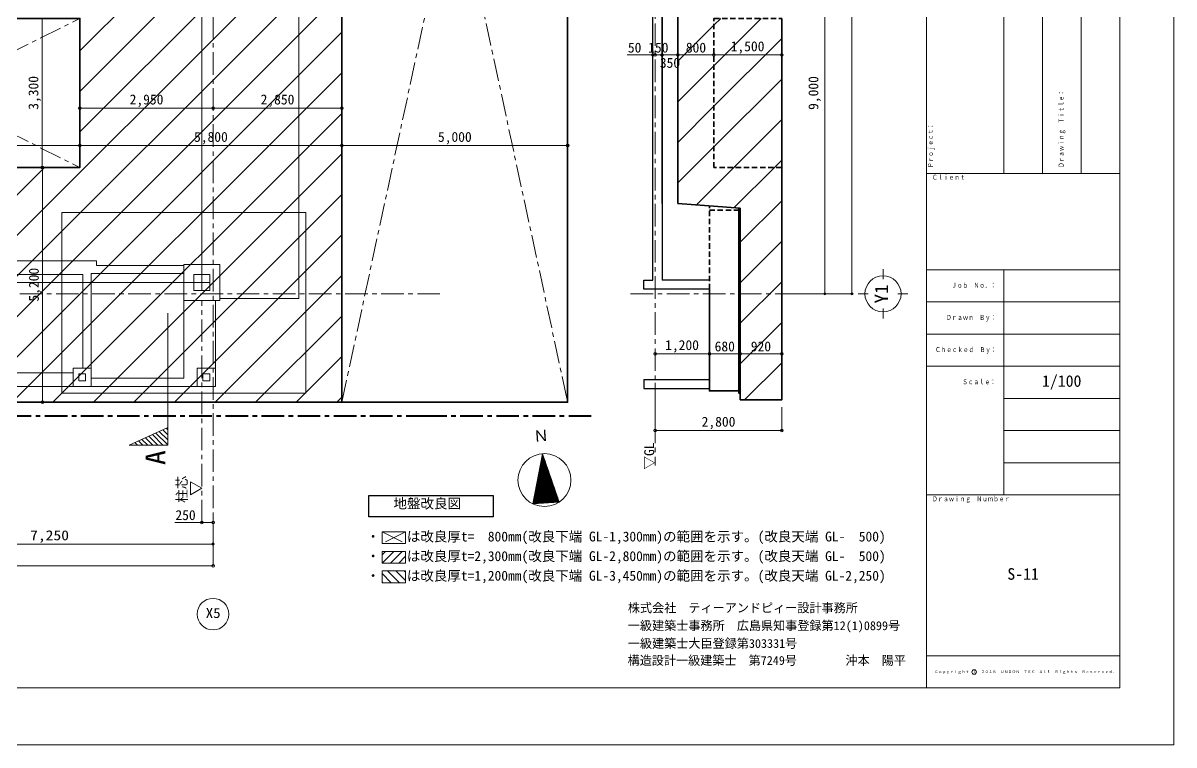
# Model space of a CAD drawing. Units: millimetres at full size, sheet at 1:100. Extents: x -138278 to 134990, y -16593 to 30671.
# Drawn here: x -104360 to -78878, y -16354 to -359 of the extents above; entities that cross this region are included whole.
import ezdxf
from ezdxf.enums import TextEntityAlignment as Align

# ---------------------------------------------------------------- set-up
doc = ezdxf.new("R2010")
doc.units = ezdxf.units.MM
doc.header["$LTSCALE"] = 100
doc.header["$PDMODE"] = 32
doc.header["$PDSIZE"] = 50
doc.linetypes.add('CHAIN1', pattern=[8, 5, -1, 1, -1])
doc.linetypes.add('DASHED1', pattern=[1.8, 1.2, -0.6])
for name, color, linetype, lineweight in [('0-0_基準線', 7, 'Continuous', 18), ('0-1_躯体', 2, 'Continuous', 35), ('0-2_間仕切り', 3, 'Continuous', 25), ('0-3_建具', 2, 'Continuous', 35), ('0-4_設備家具', 7, 'CHAIN1', 18), ('0-5_仕上げ', 4, 'Continuous', 9), ('0-7_寸法', 4, 'Continuous', 9), ('0-8_補助線', 4, 'Continuous', 9), ('0-D_防災設備', 6, 'CHAIN1', 40), ('0-F_', 7, 'Continuous', 18), ('D-0_基準線', 1, 'Continuous', 18), ('E-E_', 1, 'Continuous', 18), ('F-0_枠', 134, 'Continuous', 18), ('F-F_用紙枠', 134, 'Continuous', 18)]:
    doc.layers.add(name, color=color, linetype=linetype, lineweight=lineweight)
doc.layers.add('2-1_躯体', color=7, linetype='Continuous')
doc.layers.add('F-1_', color=7, linetype='Continuous')
doc.styles.add('ＭＳ ゴシック', font='')
doc.styles.get('ＭＳ ゴシック').set_extended_font_data('MS Gothic')

# ---------------------------------------------------------------- blocks, each defined once
blk = doc.blocks.new('_Small')
at = {"layer": 'E-E_'}
blk.add_circle((0, 0), 25, dxfattribs=at)

msp = doc.modelspace()

# ---------------------------------------------------------------- linework, layer by layer
at = {"layer": '0-0_基準線'}
for points in [[(-100576.8, -6284.2), (-100226.8, -6284.2), (-100226.8, -5934.2), (-100576.8, -5934.2)], [(-103126.8, -8284.2), (-103126.8, -8134.2), (-102976.8, -8134.2), (-102976.8, -8284.2)], [(-100376.8, -8284.2), (-100226.8, -8284.2), (-100226.8, -8134.2), (-100376.8, -8134.2)]]:
    msp.add_lwpolyline(points, close=True, dxfattribs=at)
at = {"layer": '0-1_躯体'}
for p, q in [((-88482.7, -4459.2), (-89861.9, -4359.2)), ((-88482.7, -8559.2), (-88482.7, -4459.2)), ((-88482.7, -8559.2), (-88482.7, -8709.2))]:
    msp.add_line(p, q, dxfattribs=at)
at = {"layer": '0-1_躯体', "linetype": 'DASHED1'}
for p, q in [((-89162.7, -6259.2), (-89162.7, -4421.7)), ((-89162.7, -4509.2), (-88512.7, -4509.2))]:
    msp.add_line(p, q, dxfattribs=at)
at = {"layer": '0-1_躯体', "color": 7, "lineweight": 18}
msp.add_lwpolyline([(-103501.8, -4559.2), (-98101.8, -4559.2), (-98101.8, -8559.2), (-103501.8, -8559.2)], close=True, dxfattribs=at)
at = {"layer": '0-1_躯体'}
for points in [[(-88512.7, -4457.4), (-88512.7, -8509.2), (-89162.7, -8509.2), (-89162.7, -6259.2)], [(-88482.7, -8559.2), (-88512.7, -8559.2), (-88512.7, -8509.2)]]:
    msp.add_lwpolyline(points, dxfattribs=at)
at = {"layer": '0-2_間仕切り'}
for p, q in [((-90212.7, -4359.2), (-90212.7, 4790.8)), ((-90212.7, 490.8), (-90212.7, -4359.2)), ((-90212.7, -4359.2), (-90212.7, -6059.2)), ((-89162.7, -6059.2), (-90212.7, -6059.2)), ((-89162.7, -6259.2), (-90412.7, -6259.2)), ((-90612.7, -8259.2), (-89162.7, -8259.2)), ((-90612.7, -8459.2), (-89162.7, -8459.2))]:
    msp.add_line(p, q, dxfattribs=at)
at = {"layer": '0-2_間仕切り', "color": 7, "lineweight": 18}
for p, q in [((-102731.8, -5729.2), (-100801.8, -5729.2)), ((-103031.8, -8009.2), (-103031.8, -5929.2)), ((-102851.8, -5909.2), (-100801.8, -5909.2)), ((-100801.8, -6509.2), (-100801.8, -8229.2)), ((-103251.8, -8109.2), (-118431.8, -8109.2)), ((-103031.8, -8409.2), (-118431.8, -8409.2)), ((-103031.8, -8409.2), (-103030.8, -8409.2))]:
    msp.add_line(p, q, dxfattribs=at)
at = {"layer": '0-2_間仕切り'}
for points in [[(-90412.7, -6059.2), (-90412.7, 12095.8), (-90362.7, 12095.8), (-89612.7, 12095.8), (-89612.7, 13345.8), (-90412.7, 13345.8), (-90412.7, 13690.8), (-89612.7, 13690.8)], [(-90412.7, -6259.2), (-90612.7, -6259.2), (-90612.7, -6059.2), (-90412.7, -6059.2)], [(-90612.7, -8259.2), (-90612.7, -8459.2), (-89162.7, -8459.2)]]:
    msp.add_lwpolyline(points, dxfattribs=at)
at = {"layer": '0-2_間仕切り', "color": 7, "lineweight": 18}
for points in [[(-100001.8, -6459.2), (-98251.8, -6459.2), (-98251.8, 12240.8), (-100001.8, 12240.8)], [(-120704.8, -6129.2), (-107481.8, -6129.2), (-107481.8, -5629.2), (-103031.8, -5629.2)], [(-103031.8, -5629.2), (-102731.8, -5629.2), (-102731.8, -5729.2)], [(-121517.8, -6429.2), (-107181.8, -6429.2), (-107181.8, -5929.2), (-103031.8, -5929.2)], [(-100801.8, -8229.2), (-102851.8, -8229.2), (-102851.8, -5909.2), (-100801.8, -5909.2)], [(-100101.8, -6509.2), (-100101.8, -8409.2), (-103031.8, -8409.2)]]:
    msp.add_lwpolyline(points, dxfattribs=at)
for points in [[(-100801.8, -5709.2), (-100001.8, -5709.2), (-100001.8, -6509.2), (-100801.8, -6509.2)], [(-103251.8, -8009.2), (-102851.8, -8009.2), (-102851.8, -8409.2), (-103251.8, -8409.2)], [(-100501.8, -8009.2), (-100101.8, -8009.2), (-100101.8, -8409.2), (-100501.8, -8409.2)]]:
    msp.add_lwpolyline(points, close=True, dxfattribs=at)
at = {"layer": '0-3_建具'}
for points in [[(-97301.8, -8759.2), (-97301.8, 14490.8), (-115731.4, 14490.8), (-126985.2, 1795.4), (-123651.5, -8759.2)], [(-109701.9, -259.2), (-103101.8, -259.2), (-103101.8, -3559.2), (-109701.9, -3559.2)]]:
    msp.add_lwpolyline(points, close=True, dxfattribs=at)
for points in [[(-97301.8, 14490.8), (-92301.8, 14490.8), (-92301.8, -8759.2), (-97301.8, -8759.2)], [(-89861.9, -4359.2), (-89862.7, 790.8), (-89862.7, 9940.8)], [(-88482.7, -8709.2), (-87562.7, -8709.2), (-87562.7, -259.2)]]:
    msp.add_lwpolyline(points, dxfattribs=at)
at = {"layer": '0-3_建具', "linetype": 'DASHED1'}
msp.add_lwpolyline([(-87562.7, -3559.2), (-89062.7, -3559.2), (-89062.7, -259.2), (-87562.7, -259.2)], dxfattribs=at)
at = {"layer": '0-4_設備家具'}
for p, q in [((-97301.8, -8759.2), (-92301.8, 14490.8)), ((-97301.8, 14490.8), (-92301.8, -8759.2)), ((-109701.9, -3559.2), (-103101.8, -259.2)), ((-109701.9, -259.2), (-103101.8, -3559.2)), ((-95890.1, -11629.6), (-96411.2, -11890.2)), ((-96411.2, -11629.6), (-95890.1, -11890.2))]:
    msp.add_line(p, q, dxfattribs=at)
at = {"layer": '0-5_仕上げ'}
for p, q in [((-101342.6, -9407.2), (-101155.7, -9594.1)), ((-101265.6, -9371.9), (-101155.7, -9481.8)), ((-101188.7, -9336.5), (-101155.7, -9369.6)), ((-101881, -9654.5), (-101822.6, -9713)), ((-101804.1, -9619.2), (-101710.3, -9713)), ((-101727.2, -9583.9), (-101598.1, -9713)), ((-101650.3, -9548.5), (-101485.8, -9713)), ((-101573.3, -9513.2), (-101373.6, -9713)), ((-101496.4, -9477.9), (-101261.3, -9713)), ((-101419.5, -9442.5), (-101155.7, -9706.3)), ((-92789.5, -10992.1), (-92863.9, -9934.5)), ((-92784.2, -10991.8), (-92860, -9914.4)), ((-92778.9, -10991.4), (-92855.2, -9906.9)), ((-92773.7, -10991), (-92848.5, -9926.2)), ((-92852.8, -10996.6), (-92910.6, -10175.3)), ((-92847.5, -10996.2), (-92906.7, -10155.2)), ((-92842.3, -10995.9), (-92902.8, -10135.1)), ((-92837, -10995.5), (-92898.9, -10115.1)), ((-92831.7, -10995.1), (-92895, -10095)), ((-92826.4, -10994.7), (-92891.1, -10074.9)), ((-92821.2, -10994.4), (-92887.2, -10054.9)), ((-92815.9, -10994), (-92883.3, -10034.8)), ((-92810.6, -10993.6), (-92879.4, -10014.7)), ((-92805.3, -10993.3), (-92875.5, -9994.7)), ((-92800, -10992.9), (-92871.6, -9974.6)), ((-92794.8, -10992.5), (-92867.7, -9954.6)), ((-92768.4, -10990.7), (-92841.9, -9945.5)), ((-92763.1, -10990.3), (-92835.2, -9964.9)), ((-92757.8, -10989.9), (-92828.5, -9984.2)), ((-92752.6, -10989.5), (-92821.9, -10003.5)), ((-92747.3, -10989.2), (-92815.2, -10022.8)), ((-92742, -10988.8), (-92808.6, -10042.2)), ((-92736.7, -10988.4), (-92801.9, -10061.5)), ((-92731.5, -10988.1), (-92795.2, -10080.8)), ((-92726.2, -10987.7), (-92788.6, -10100.1)), ((-92720.9, -10987.3), (-92781.9, -10119.4)), ((-92715.6, -10986.9), (-92775.3, -10138.7)), ((-92710.4, -10986.6), (-92768.6, -10158.1)), ((-92705.1, -10986.2), (-92761.9, -10177.4)), ((-92921.4, -11001.4), (-92961.2, -10436.1)), ((-92916.1, -11001), (-92957.3, -10416)), ((-92910.9, -11000.7), (-92953.4, -10395.9)), ((-92905.6, -11000.3), (-92949.5, -10375.9)), ((-92900.3, -10999.9), (-92945.6, -10355.8)), ((-92895, -10999.6), (-92941.7, -10335.8)), ((-92889.8, -10999.2), (-92937.8, -10315.7)), ((-92884.5, -10998.8), (-92933.9, -10295.6)), ((-92879.2, -10998.4), (-92930, -10275.6)), ((-92873.9, -10998.1), (-92926.1, -10255.5)), ((-92868.7, -10997.7), (-92922.2, -10235.4)), ((-92863.4, -10997.3), (-92918.3, -10215.4)), ((-92858.1, -10997), (-92914.5, -10195.3)), ((-92699.8, -10985.8), (-92755.3, -10196.7)), ((-92694.5, -10985.5), (-92748.6, -10216)), ((-92689.2, -10985.1), (-92742, -10235.4)), ((-92684, -10984.7), (-92735.3, -10254.7)), ((-92678.7, -10984.4), (-92728.6, -10274)), ((-92673.4, -10984), (-92722, -10293.3)), ((-92668.1, -10983.6), (-92715.3, -10312.7)), ((-92662.9, -10983.2), (-92708.6, -10332)), ((-92657.6, -10982.9), (-92702, -10351.3)), ((-92652.3, -10982.5), (-92695.3, -10370.6)), ((-92647, -10982.1), (-92688.7, -10389.9)), ((-92641.8, -10981.8), (-92682, -10409.2)), ((-92636.5, -10981.4), (-92675.3, -10428.6)), ((-92990, -11006.2), (-93011.8, -10696.9)), ((-92984.7, -11005.9), (-93007.9, -10676.8)), ((-92979.5, -11005.5), (-93004, -10656.8)), ((-92974.2, -11005.1), (-93000.1, -10636.7)), ((-92968.9, -11004.8), (-92996.2, -10616.6)), ((-92963.6, -11004.4), (-92992.3, -10596.6)), ((-92958.3, -11004), (-92988.4, -10576.5)), ((-92953.1, -11003.6), (-92984.5, -10556.4)), ((-92947.8, -11003.3), (-92980.6, -10536.4)), ((-92942.5, -11002.9), (-92976.7, -10516.3)), ((-92937.2, -11002.5), (-92972.8, -10496.3)), ((-92932, -11002.2), (-92968.9, -10476.2)), ((-92926.7, -11001.8), (-92965.1, -10456.1)), ((-92631.2, -10981), (-92668.7, -10447.9)), ((-92625.9, -10980.6), (-92662, -10467.2)), ((-92620.7, -10980.3), (-92655.4, -10486.6)), ((-92615.4, -10979.9), (-92648.7, -10505.9)), ((-92610.1, -10979.5), (-92642, -10525.2)), ((-92604.8, -10979.2), (-92635.4, -10544.5)), ((-92599.5, -10978.8), (-92628.7, -10563.8)), ((-92594.3, -10978.4), (-92622.1, -10583.2)), ((-92589, -10978), (-92615.4, -10602.5)), ((-92583.7, -10977.7), (-92608.7, -10621.8)), ((-92578.4, -10977.3), (-92602.1, -10641.1)), ((-92573.2, -10976.9), (-92595.4, -10660.5)), ((-92567.9, -10976.6), (-92588.8, -10679.8)), ((-92562.6, -10976.2), (-92582.1, -10699.1)), ((-93053.3, -11010.7), (-93058.5, -10937.7)), ((-93048.1, -11010.3), (-93054.6, -10917.6)), ((-93042.8, -11009.9), (-93050.7, -10897.5)), ((-93037.5, -11009.6), (-93046.8, -10877.5)), ((-93032.2, -11009.2), (-93042.9, -10857.4)), ((-93026.9, -11008.8), (-93039, -10837.3)), ((-93021.7, -11008.5), (-93035.1, -10817.2)), ((-93016.4, -11008.1), (-93031.2, -10797.2)), ((-93011.1, -11007.7), (-93027.3, -10777.1)), ((-93005.8, -11007.3), (-93023.4, -10757.1)), ((-93000.6, -11007), (-93019.5, -10737)), ((-92995.3, -11006.6), (-93015.7, -10717)), ((-92557.3, -10975.8), (-92575.4, -10718.4)), ((-92552.1, -10975.4), (-92568.8, -10737.7)), ((-92546.8, -10975.1), (-92562.1, -10757)), ((-92541.5, -10974.7), (-92555.4, -10776.4)), ((-92536.2, -10974.3), (-92548.8, -10795.7)), ((-92530.9, -10974), (-92542.1, -10815)), ((-92525.7, -10973.6), (-92535.5, -10834.3)), ((-92520.4, -10973.2), (-92528.8, -10853.7)), ((-92515.1, -10972.9), (-92522.1, -10873)), ((-92509.8, -10972.5), (-92515.5, -10892.3)), ((-92504.6, -10972.1), (-92508.8, -10911.6)), ((-92499.3, -10971.7), (-92502.2, -10931)), ((-92494, -10971.4), (-92495.5, -10950.2)), ((-93069.2, -11011.8), (-93070.1, -10997.9)), ((-93063.9, -11011.4), (-93066.2, -10977.7)), ((-93058.6, -11011.1), (-93062.4, -10957.7)), ((-96411.2, -12142.4), (-96332.7, -12063.9)), ((-96409, -12324.5), (-96148.4, -12063.9)), ((-96224.8, -12324.5), (-95964.2, -12063.9)), ((-96040.5, -12324.5), (-95890.1, -12174)), ((-96411.2, -12558.5), (-96211, -12758.8)), ((-96287.3, -12498.2), (-96026.7, -12758.8)), ((-96103.1, -12498.2), (-95890.1, -12711.2)), ((-95918.8, -12498.2), (-95890.1, -12526.9)), ((-96411.2, -12742.8), (-96395.2, -12758.8))]:
    msp.add_line(p, q, dxfattribs=at)
at = {"layer": '0-5_仕上げ', "color": 7, "lineweight": 18}
for p, q in [((-92857.3, -9900.7), (-92488.3, -10971)), ((-96411.2, -11629.6), (-96411.2, -11890.2)), ((-96411.2, -11629.6), (-95890.1, -11629.6)), ((-95890.1, -11629.6), (-95890.1, -11890.2)), ((-96411.2, -11890.2), (-95890.1, -11890.2)), ((-96411.2, -12063.9), (-96411.2, -12324.5)), ((-96411.2, -12063.9), (-95890.1, -12063.9)), ((-95890.1, -12063.9), (-95890.1, -12324.5)), ((-96411.2, -12324.5), (-95890.1, -12324.5)), ((-96411.2, -12498.2), (-96411.2, -12758.8)), ((-96411.2, -12498.2), (-95890.1, -12498.2)), ((-96411.2, -12758.8), (-96411.2, -12498.2)), ((-96411.2, -12498.2), (-95890.1, -12498.2)), ((-95890.1, -12498.2), (-95890.1, -12758.8)), ((-95890.1, -12758.8), (-95890.1, -12498.2)), ((-96411.2, -12758.8), (-95890.1, -12758.8)), ((-96411.2, -12758.8), (-95890.1, -12758.8))]:
    msp.add_line(p, q, dxfattribs=at)
at = {"layer": '0-5_仕上げ'}
msp.add_lwpolyline([(-101155.7, -6787.7), (-101155.7, -9713), (-102008.3, -9713), (-101155.7, -9321.4)], dxfattribs=at)
at = {"layer": '0-5_仕上げ', "color": 7, "lineweight": 18}
msp.add_lwpolyline([(-92857.3, -9900.7), (-93072.9, -11012.1), (-92488.3, -10971)], dxfattribs=at)
at = {"layer": '0-5_仕上げ', "color": 3, "lineweight": 25}
msp.add_lwpolyline([(-96706.3, -10829.7), (-93949, -10829.7), (-93949, -11299.5), (-96706.3, -11299.5)], close=True, dxfattribs=at)
at = {"layer": '0-5_仕上げ', "color": 7, "lineweight": 18}
msp.add_circle((-92816.2, -10485.3), 586, dxfattribs=at)
at = {"layer": '0-7_寸法', "color": 7, "lineweight": 18}
for p, q in [((-86007.3, 13590.8), (-86007.3, -6359.2)), ((-86607.3, 2640.8), (-86607.3, -6359.2)), ((-86007.3, -6359.2), (-87613.4, -6359.2))]:
    msp.add_line(p, q, dxfattribs=at)
at = {"layer": '0-7_寸法'}
for p, q in [((-103937.4, -3559.2), (-103937.4, -259.2)), ((-90412.7, -1067.6), (-90985.3, -1067.6)), ((-90362.7, -1067.6), (-90212.7, -1067.6)), ((-90362.7, -1067.6), (-90242.7, -1067.6)), ((-90212.7, -1067.6), (-89862.5, -1067.6)), ((-89862.5, -1070.2), (-89862.5, -1067.6)), ((-89862.5, -1070.2), (-89862.5, -1067.6)), ((-89862.5, -1067.6), (-89062.7, -1067.6)), ((-89062.7, -1062.3), (-89062.7, -1067.6)), ((-100151.8, -2246.2), (-103101.8, -2246.2)), ((-97301.8, -2246.2), (-100151.8, -2246.2)), ((-109701.9, -3074.8), (-103101.8, -3074.8)), ((-103101.8, -3074.8), (-97301.8, -3074.8)), ((-97301.8, -3074.8), (-92301.8, -3074.8)), ((-103928.2, -8759.2), (-103928.2, -3559.2)), ((-89162.7, -7687.4), (-90362.7, -7687.4)), ((-89162.7, -7687.4), (-88482.7, -7687.4)), ((-88482.7, -7687.4), (-87562.7, -7687.4)), ((-90362.7, -8332.2), (-90362.7, -9384.8)), ((-87562.7, -8869.9), (-87562.7, -9384.8)), ((-87562.7, -9384.8), (-90362.7, -9384.8)), ((-107401.8, -11904.1), (-100151.8, -11904.1)), ((-100151.8, -11904.1), (-100151.8, -12383.6)), ((-100151.8, -12383.6), (-125275.3, -12383.6))]:
    msp.add_line(p, q, dxfattribs=at)
for points in [[(-89062.7, -1062.3), (-89062.7, -1067.6), (-87562.7, -1067.6)], [(-100151.8, -11278.2), (-100151.8, -11424.6), (-100401.8, -11424.6), (-101001.7, -11424.6)]]:
    msp.add_lwpolyline(points, dxfattribs=at)
at = {"layer": '0-7_寸法', "color": 1, "lineweight": 18}
for centre in [(-90412.7, -1067.6), (-90362.7, -1067.6), (-90362.7, -1067.6), (-90212.7, -1067.6), (-89862.5, -1067.6), (-89062.7, -1067.6), (-89062.7, -1067.6), (-87562.7, -1067.6), (-90362.7, -7687.4), (-89162.7, -7687.4), (-89162.7, -7687.4), (-88482.7, -7687.4), (-88482.7, -7687.4), (-87562.7, -7687.4), (-90362.7, -9384.8), (-87562.7, -9384.8)]:
    msp.add_circle(centre, 30, dxfattribs=at)
at = {"layer": '0-7_寸法', "color": 6}
for p in [(-86607.3, -6359.2), (-86007.3, -6359.2)]:
    msp.add_point(p, dxfattribs=at)
at = {"layer": '0-7_寸法', "color": 7}
msp.add_point((-100151.8, -11904.1), dxfattribs=at)
at = {"layer": '0-8_補助線'}
for p, q in [((-103101.8, -977.2), (-97301.8, 4822.8)), ((-103101.8, -1875.2), (-97301.8, 3924.8)), ((-103101.8, -2773.2), (-97301.8, 3026.8)), ((-108189.8, -8759.2), (-97301.8, 2128.8)), ((-107291.7, -8759.2), (-97301.8, 1230.7)), ((-106393.7, -8759.2), (-97301.8, 332.7)), ((-89862.4, -1208.2), (-89062.7, -408.4)), ((-89062.7, -408.4), (-88913.5, -259.2)), ((-89062.7, -1306.5), (-88015.4, -259.2)), ((-105495.7, -8759.2), (-97301.8, -565.3)), ((-104597.7, -8759.2), (-97301.8, -1463.3)), ((-89862.3, -2106), (-89062.7, -1306.5)), ((-103699.6, -8759.2), (-97301.8, -2361.4)), ((-102801.6, -8759.2), (-97301.8, -3259.4)), ((-109087.8, -8759.2), (-103887.8, -3559.2)), ((-101903.6, -8759.2), (-97301.8, -4157.4)), ((-88482.7, -5216.6), (-87562.7, -4296.6)), ((-101005.6, -8759.2), (-97301.8, -5055.4)), ((-88482.7, -6114.6), (-87562.7, -5194.6)), ((-100107.5, -8759.2), (-97301.8, -5953.5)), ((-88482.7, -7012.6), (-87562.7, -6092.6)), ((-99209.5, -8759.2), (-97301.8, -6851.5)), ((-88482.7, -7910.7), (-87562.7, -6990.7)), ((-98311.5, -8759.2), (-97301.8, -7749.5)), ((-88383.2, -8709.2), (-87562.7, -7888.7)), ((-97413.5, -8759.2), (-97301.8, -8647.6))]:
    msp.add_line(p, q, dxfattribs=at)
for points in [[(-89862.1, -3003.9), (-89062.7, -2204.5), (-87562.7, -704.5)], [(-89862, -3901.8), (-89062.7, -3102.5), (-87562.7, -1602.5)], [(-89451.1, -4389), (-88621.3, -3559.2), (-87562.7, -2500.5)], [(-88613.8, -4449.7), (-87723.3, -3559.2), (-87562.7, -3398.6)]]:
    msp.add_lwpolyline(points, dxfattribs=at)
at = {"layer": '0-D_防災設備'}
for p, q in [((-125478.6, -9059.2), (-95478.9, -9059.2)), ((-95478.9, -9059.2), (-91725.1, -9061.5))]:
    msp.add_line(p, q, dxfattribs=at)
at = {"layer": '0-F_', "color": 4, "linetype": 'CHAIN1', "lineweight": 9}
for p, q in [((-100151.8, -11904.1), (-100151.8, 22297.8)), ((-90362.7, 22033), (-90362.7, -10159.2)), ((-95129.1, -6359.2), (-131605.5, -6359.2)), ((-90906.7, -6359.2), (-87613.4, -6359.2)), ((-100401.8, -11424.6), (-100401.8, -6509.2))]:
    msp.add_line(p, q, dxfattribs=at)
at = {"layer": '0-F_'}
for p, q in [((-85319.9, -6034.2), (-85319.9, -5809.2)), ((-85644.9, -6359.2), (-85869.9, -6359.2)), ((-84994.9, -6359.2), (-84769.9, -6359.2)), ((-85319.9, -6684.2), (-85319.9, -6909.2)), ((-100401.8, -10666.2), (-100651.8, -10521.9)), ((-100651.8, -10521.9), (-100651.8, -10810.5)), ((-100401.8, -10666.2), (-100651.8, -10810.5))]:
    msp.add_line(p, q, dxfattribs=at)
msp.add_circle((-85319.9, -6359.2), 400, dxfattribs=at)
at = {"layer": '0-F_', "color": 4, "lineweight": 9}
msp.add_circle((-100151.8, -13455.6), 350, dxfattribs=at)
at = {"layer": 'D-0_基準線'}
for p, q in [((-100401.8, 12065.8), (-100401.8, -6284.2)), ((-100226.8, -6109.2), (-121376.8, -6109.2))]:
    msp.add_line(p, q, dxfattribs=at)
at = {"layer": 'F-0_枠'}
for p, q in [((-84354.6, -15088.8), (-84354.6, 24380.8)), ((-80079.9, -15088.8), (-80079.9, 24380.8)), ((-80079.9, -14376.4), (-84354.6, -14376.4)), ((-137075.7, -15088.8), (-80079.9, -15088.8)), ((-78877.8, -16354.1), (-138277.8, -16354.1))]:
    msp.add_line(p, q, dxfattribs=at)
msp.add_lwpolyline([(-138277.8, 25646), (-78877.8, 25646), (-78877.8, -16354.1)], dxfattribs=at)
at = {"layer": 'F-0_枠', "color": 7}
msp.add_circle((-83302.6, -14737.2), 50, dxfattribs=at)
at = {"layer": 'F-F_用紙枠'}
for p, q in [((-82644.7, 12981.6), (-82644.7, -3689.7)), ((-81789.8, 12981.6), (-81789.8, -3689.7)), ((-80934.9, 12981.6), (-80934.9, -3689.7)), ((-80079.9, -3689.7), (-84354.6, -3689.7)), ((-80079.9, -5827), (-84354.6, -5827)), ((-80079.9, -5827), (-84354.6, -5827)), ((-82644.7, -7964.3), (-82644.7, -5827)), ((-80079.9, -6539.4), (-84354.6, -6539.4)), ((-80079.9, -7251.9), (-84354.6, -7251.9)), ((-80079.9, -7964.3), (-84354.6, -7964.3)), ((-82644.7, -7964.3), (-82644.7, -10814.1)), ((-80079.9, -8676.8), (-82644.7, -8676.8)), ((-80079.9, -9389.2), (-82644.7, -9389.2)), ((-80079.9, -10101.7), (-82644.7, -10101.7)), ((-80079.9, -10814.1), (-84354.6, -10814.1))]:
    msp.add_line(p, q, dxfattribs=at)

# ---------------------------------------------------------------- block references
at = {"layer": '0-7_寸法', "xscale": 1.2, "yscale": 1.2}
for p, rotation in [((-103101.8, -2246.2), 180), ((-100151.8, -2246.2), 180), ((-103101.8, -3074.8), 180), ((-97301.8, -3074.8), 180), ((-103937.4, -3559.2), 270), ((-103928.2, -3559.2), 90), ((-103928.2, -8759.2), 270), ((-100401.8, -11424.6), 180)]:
    msp.add_blockref('_Small', p, dxfattribs=dict(at, rotation=rotation))
for p in [(-100151.8, -2246.2), (-97301.8, -2246.2), (-103101.8, -3074.8), (-97301.8, -3074.8), (-92301.8, -3074.8), (-100151.8, -11424.6), (-100151.8, -12383.6)]:
    msp.add_blockref('_Small', p, dxfattribs=at)

# ---------------------------------------------------------------- texts
at = {"layer": '0-5_仕上げ', "color": 7, "style": 'ＭＳ ゴシック'}
msp.add_text('Ｎ', height=250.7, rotation=4.021, dxfattribs=at).set_placement((-93047.1, -9714.9), align=Align.BOTTOM_LEFT)
for s, p in [('地盤改良図', (-96157.3, -11179.7)), ('・\u3000\u3000は改良厚t=  800mm(改良下端 GL-1,300mm)の範囲を示す。(改良天端 GL-  500)', (-96758.6, -11911.2)), ('・\u3000\u3000は改良厚t=2,300mm(改良下端 GL-2,800mm)の範囲を示す。(改良天端 GL-  500)', (-96758.6, -12345.5)), ('・\u3000\u3000は改良厚t=1,200mm(改良下端 GL-3,450mm)の範囲を示す。(改良天端 GL-2,250)', (-96758.6, -12779.8))]:
    msp.add_text(s, height=219.2, dxfattribs=at).set_placement(p, align=Align.BOTTOM_LEFT)
at = {"layer": '0-7_寸法', "color": 7, "style": 'ＭＳ ゴシック'}
for s, p in [('50', (-90968.1, -1079.9)), ('150', (-90519.2, -1079.9)), ('800', (-89685.9, -1079.9)), ('1,500', (-88692.7, -1050.9)), ('350', (-90260.9, -1417.2)), ('2,950', (-101999.3, -2229.5)), ('2,850', (-99099.3, -2229.5)), ('5,800', (-100573.7, -3058.1)), ('5,000', (-95173.7, -3058.1)), ('1,200', (-90142.7, -7670.7)), ('680', (-89047.8, -7699.7)), ('920', (-88247.2, -7699.7)), ('2,800', (-89335.2, -9368.1)), ('250', (-100985.7, -11436.9))]:
    msp.add_text(s, height=219.9, dxfattribs=at).set_placement(p, align=Align.BOTTOM_LEFT)
for s, p in [('3,300', (-103954.1, -2281.1)), ('9,000', (-86685.9, -2284.2)), ('5,200', (-103945, -6531.1))]:
    msp.add_text(s, height=219.9, rotation=90, dxfattribs=at).set_placement(p, align=Align.BOTTOM_LEFT)
at = {"layer": '0-7_寸法', "style": 'ＭＳ ゴシック'}
msp.add_text('▽GL', height=219.9, rotation=90, dxfattribs=at).set_placement((-90320.4, -10251.8), align=Align.BOTTOM_LEFT)
at = {"layer": '0-7_寸法', "color": 7, "style": 'ＭＳ ゴシック', "width": 1.15}
msp.add_text('7,250', height=219.9, dxfattribs=at).set_placement((-104201.8, -11884.1), align=Align.BOTTOM_LEFT)
at = {"layer": '0-F_', "color": 3, "style": 'ＭＳ ゴシック', "width": 1.05}
msp.add_text('Y1', height=293.3, rotation=90, dxfattribs=at).set_placement((-85119.9, -6571.7), align=Align.BOTTOM_LEFT)
at = {"layer": '0-F_', "style": 'ＭＳ ゴシック', "width": 1.1}
msp.add_text('A', height=439.9, rotation=90, dxfattribs=at).set_placement((-101076, -10152.9), align=Align.BOTTOM_LEFT)
at = {"layer": '0-F_', "style": 'ＭＳ ゴシック'}
msp.add_text('柱芯', height=219.9, rotation=90, dxfattribs=at).set_placement((-100666.4, -10989.6), align=Align.BOTTOM_LEFT)
at = {"layer": '0-F_', "style": 'ＭＳ ゴシック', "width": 1.1}
msp.add_text('X5', height=219.9, dxfattribs=at).set_placement((-100314.3, -13605.6), align=Align.BOTTOM_LEFT)
at = {"layer": '2-1_躯体', "style": 'ＭＳ ゴシック'}
for s, p in [('株式会社\u3000ティーアンドピィー設計事務所', (-90968.7, -13474.6)), ('一級建築士事務所\u3000広島県知事登録第12(1)0899号', (-90968.7, -13868.2)), ('一級建築士大臣登録第303331号', (-90968.7, -14261.9)), ('構造設計一級建築士\u3000第7249号\u3000\u3000\u3000\u3000沖本\u3000陽平', (-90974.9, -14638))]:
    msp.add_text(s, height=196.5, dxfattribs=at).set_placement(p, align=Align.BOTTOM_LEFT)
at = {"layer": 'F-0_枠', "style": 'ＭＳ ゴシック', "width": 0.8}
for s, p in [('Ｄｒａｗｉｎｇ\u3000Ｔｉｔｌｅ：', (-81287.3, -3569.7)), ('Ｐｒｏｊｅｃｔ：', (-84179.6, -3569.7))]:
    msp.add_text(s, height=110, rotation=90, dxfattribs=at).set_placement(p, align=Align.BOTTOM_LEFT)
for s, p in [('Ｃｌｉｅｎｔ', (-84234.6, -3864.7)), ('Ｊｏｂ\u3000Ｎｏ．：', (-83804.7, -6258.2)), ('Ｄｒａｗｎ\u3000Ｂｙ：', (-83924.7, -6970.7)), ('Ｃｈｅｃｋｅｄ\u3000Ｂｙ：', (-84164.7, -7683.1)), ('Ｓｃａｌｅ：', (-83564.7, -8395.6)), ('Ｄｒａｗｉｎｇ\u3000Ｎｕｍｂｅｒ', (-84234.6, -10989.1))]:
    msp.add_text(s, height=110, dxfattribs=at).set_placement(p, align=Align.BOTTOM_LEFT)
at = {"layer": 'F-0_枠', "color": 7, "style": 'ＭＳ ゴシック', "width": 0.8}
for s, p in [('Ｊｏｂ\u3000Ｎｏ．：', (-83804.7, -6258.2)), ('Ｄｒａｗｎ\u3000Ｂｙ：', (-83924.7, -6970.7)), ('Ｃｈｅｃｋｅｄ\u3000Ｂｙ：', (-84164.7, -7683.1)), ('Ｓｃａｌｅ：', (-83564.7, -8395.6))]:
    msp.add_text(s, height=110, dxfattribs=at).set_placement(p, align=Align.BOTTOM_LEFT)
at = {"layer": 'F-0_枠', "style": 'ＭＳ ゴシック'}
msp.add_text('Ｃｏｐｙｒｉｇｈｔ\u3000Ｃ\u3000２０１６\u3000ＵＮＩＯＮ\u3000ＴＥＣ\u3000Ａｌｌ\u3000Ｒｉｇｈｔｓ\u3000Ｒｅｓｅｒｖｅｄ．', height=61.26, dxfattribs=at).set_placement((-84180.9, -14780.1), align=Align.BOTTOM_LEFT)
at = {"layer": 'F-1_', "style": 'ＭＳ ゴシック'}
for s, p in [('1/100', (-81799.8, -8495.6)), ('S-11', (-82567.3, -12770.2))]:
    msp.add_text(s, height=256.6, dxfattribs=at).set_placement(p, align=Align.BOTTOM_LEFT)

doc.saveas('drawing.dxf')
